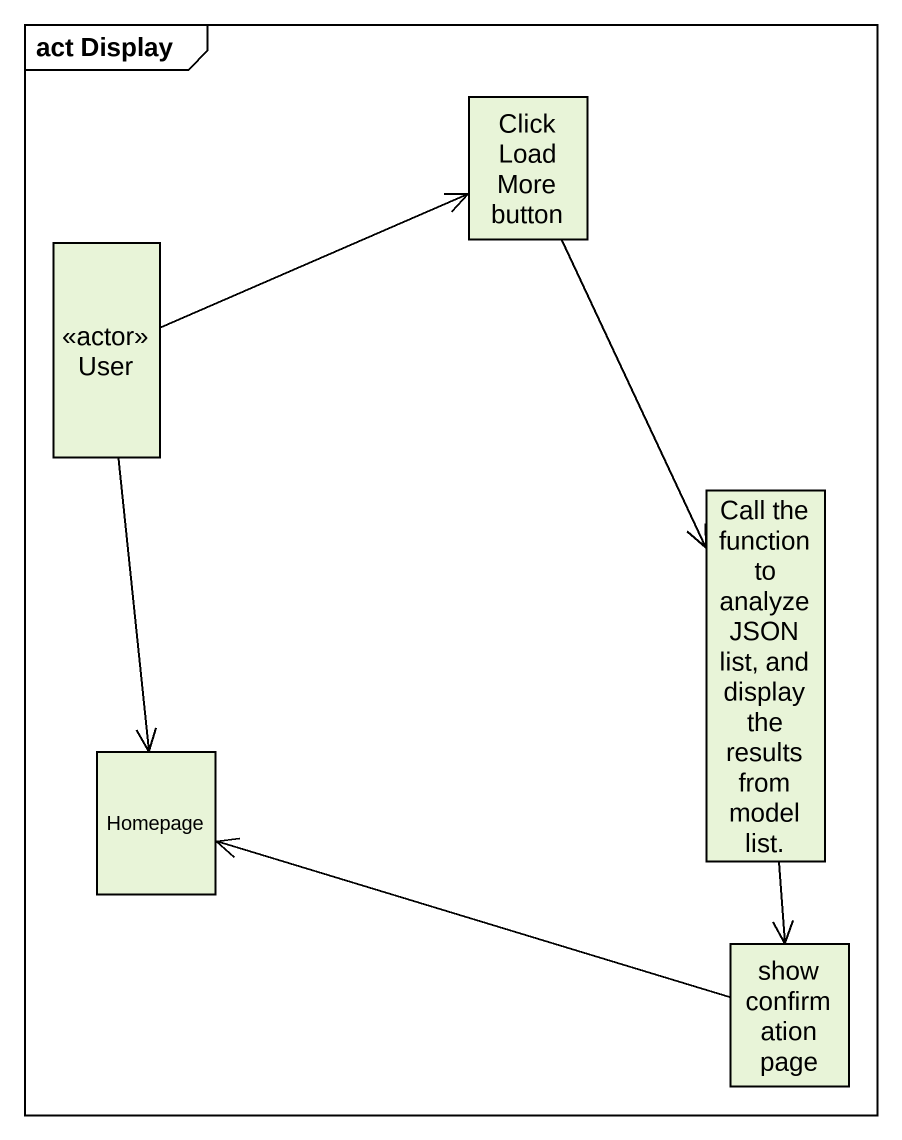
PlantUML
@startuml
mainframe act Display
hide empty description
state "Click Load More button" as Click_Load_More_button <<object>>
state User <<actor>>
state "Call the function to analyze JSON list, and display the results from model list." as Call_the_function_to <<object>>
state Homepage <<object>>
state "show confirmation page" as show_confirmation_page <<object>>
Click_Load_More_button --> Call_the_function_to
User -right-> Click_Load_More_button
User --> Homepage
Call_the_function_to --> show_confirmation_page
show_confirmation_page -left-> Homepage
@enduml
